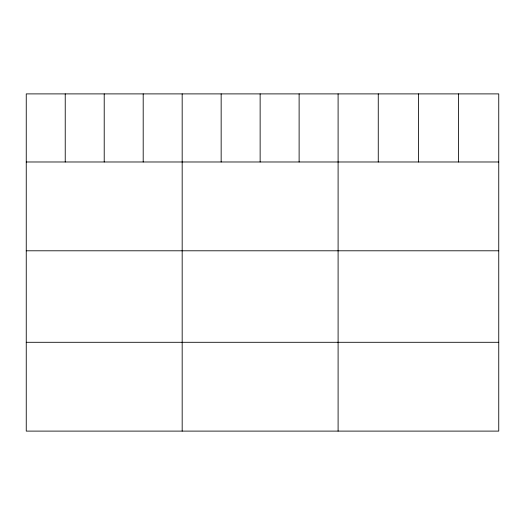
<?xml version="1.0" encoding="UTF-8"?>
<svg xmlns="http://www.w3.org/2000/svg" width="525" height="525" viewBox="0 0 525 525"><rect width="100%" height="100%" fill="white"/><g stroke="black" fill="none" stroke-linecap="round" stroke-linejoin="round"><path stroke-width="0.79" d="M498.75 161.982L498.75 431.104L26.25 431.104L26.25 93.896L498.75 93.896L498.75 161.982L26.25 161.982M26.25 250.793L498.75 250.793M26.25 342.293L498.75 342.293M458.587 93.896L458.587 161.982M418.425 93.896L418.425 161.982M378.262 93.896L378.262 161.982M338.1 93.896L338.1 431.104M299.119 93.896L299.119 161.982M260.137 93.896L260.137 161.982M221.156 93.896L221.156 161.982M182.175 93.896L182.175 431.104M143.194 93.896L143.194 161.982M104.213 93.896L104.213 161.982M65.231 93.896L65.231 161.982"/></g></svg>
